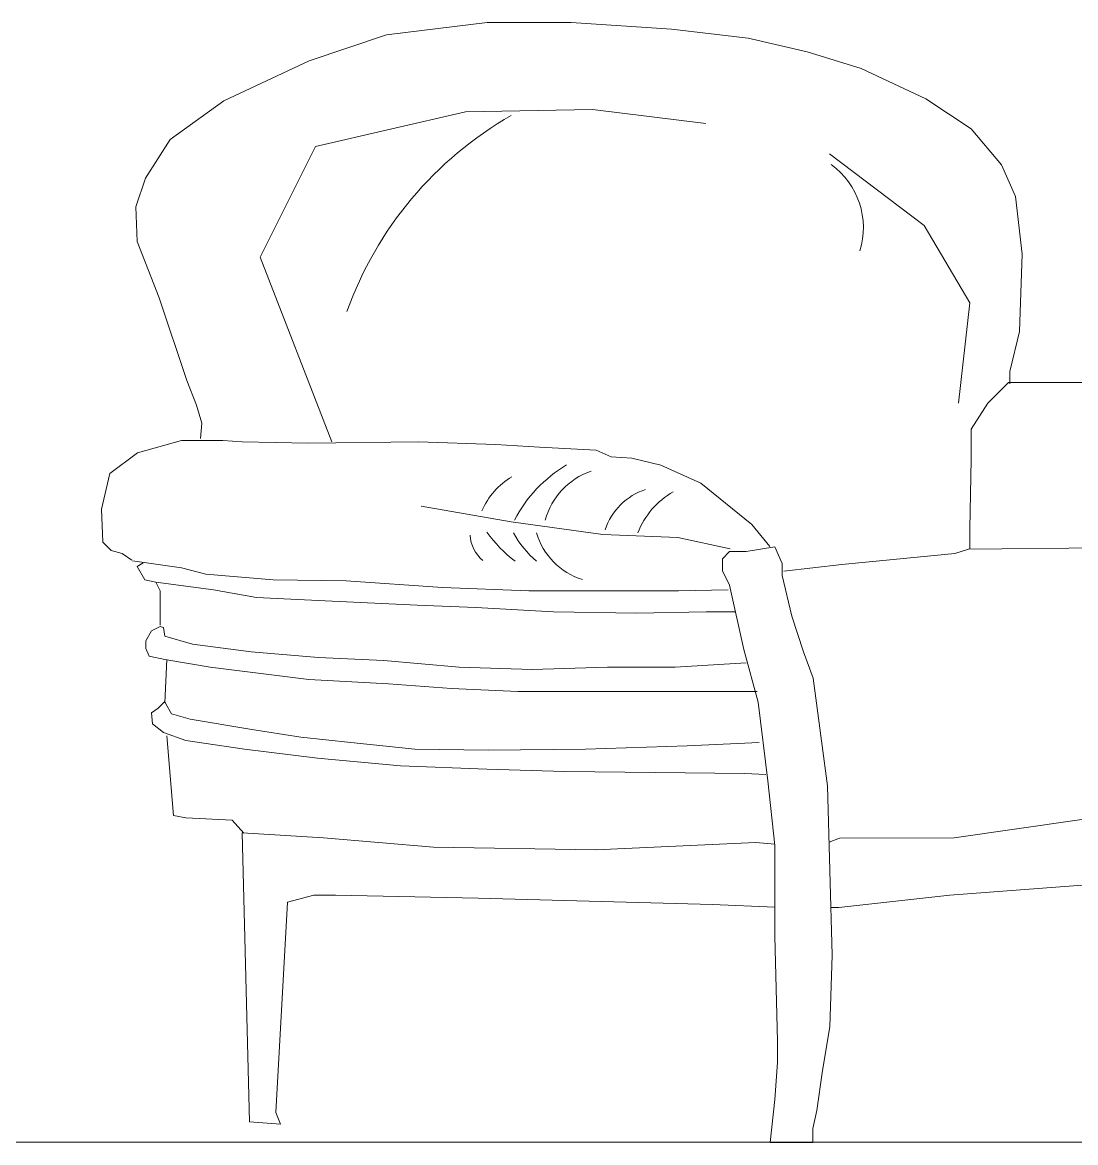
# Model space of a CAD drawing. Header units: metres. Extents: x -2 to 3328848, y -2 to 2725060.
# Drawn here: x 1663916.99 to 1663925.43, y 1363050.74 to 1363059.71 of the extents above; entities that cross this region are included whole.
import ezdxf

# ---------------------------------------------------------------- set-up
doc = ezdxf.new("R2010")
doc.units = ezdxf.units.M
doc.layers.get('0').update_dxf_attribs({"color": 253, "lineweight": 0})
doc.layers.add('CAY', color=253, linetype='Continuous', lineweight=0)
doc.layers.add('muebles', color=253, linetype='Continuous', lineweight=0)

# ---------------------------------------------------------------- blocks, each defined once
blk = doc.blocks.new('A$C307418F7')
at = {"layer": 'muebles', "elevation": -685.71}
for points in [[(734.89, 643.73), (734.89, 653.72), (742.67, 685.89), (744.89, 748.02), (739.33, 794.61), (728.23, 820.13), (703.8, 848.97), (667.16, 873.38), (614.98, 897.79), (571.68, 911.1), (523.93, 922.2), (462.35, 929.29), (381.3, 934.83), (313.57, 934.83), (232.52, 924.85), (170.34, 903.77), (101.5, 871.6), (58.2, 840.53), (38.21, 809.47), (30.44, 786.17), (31.55, 758.44), (49.31, 712.95), (71.52, 646.39), (79.29, 626.42), (83.73, 611.99), (82.62, 599.79)], [(188.42, 596.96), (130.75, 745.65), (175.4, 834.87), (296.31, 862.75), (398.62, 864.61), (489.77, 853.46)], [(693.45, 628.17), (702.69, 708.94), (665.73, 771.25), (589.51, 828.94)], [(733.78, 644.84), (717.13, 628.2), (703.8, 607.12), (703.8, 582.72), (702.69, 527.24), (702.69, 510.6)], [(1067.36, 568.86), (1069.58, 581.06), (1070.69, 595.48), (1052.92, 616.56), (1016.28, 632.09), (974.72, 639.3), (904.77, 641.51), (820.39, 644.84), (746, 644.84), (733.78, 644.84)], [(27.32, 501.61), (19.54, 507.16), (10.66, 509.38), (4, 516.04), (2.89, 542.66), (9.55, 571.51), (31.76, 588.15), (67.29, 598.13), (100.6, 598.13), (116.14, 597.02), (169.44, 595.91), (258.26, 597.02), (320.44, 594.8), (355.97, 592.58), (401.49, 590.37), (413.71, 584.82), (430.36, 583.71), (453.68, 578.16), (485.88, 563.74), (526.96, 530.46), (541.4, 512.71)], [(509.51, 510.91), (467.46, 519.82), (406.93, 522.37), (333.03, 532.55), (260.4, 545.29)], [(552.89, 492.72), (599.52, 498.27), (690.57, 507.15), (701.67, 510.47), (809.37, 511.58), (911.52, 503.82), (995.91, 498.27), (1030.33, 480.52), (1054.76, 458.33), (1061.42, 443.91), (1064.75, 416.17), (1063.64, 387.33), (1054.76, 369.58), (1040.32, 348.5), (1028.11, 339.62), (1020.34, 335.19), (1008.12, 327.42)], [(507.99, 477.77), (467.84, 476.87), (414.3, 476.87), (347.38, 476.87), (277.78, 479.55), (200.15, 484.9), (141.26, 485.79), (86.83, 490.25), (67.2, 495.6), (27.78, 501.14)], [(36.46, 499.63), (31.51, 496.49), (37.76, 485.79), (46.68, 484.01), (93.08, 477.77), (127.88, 471.52), (183.2, 468.85), (257.26, 465.28), (304.55, 463.5), (367.01, 459.93), (433.93, 459.04), (490.14, 459.93), (513.34, 459.93)], [(50.25, 449.24), (50.25, 476.87), (46.68, 484.01)], [(522.27, 418.92), (465.16, 415.36), (410.73, 415.36), (350.06, 413.57), (291.16, 415.36), (230.49, 420.71), (177.85, 423.38), (123.42, 427.84), (76.13, 434.08), (53.82, 440.32), (52.93, 447.45), (50.25, 448.34), (43.11, 444.78), (38.65, 436.75), (38.65, 430.51), (41.33, 424.27), (53.82, 421.6), (90.4, 415.36), (169.82, 405.55), (234.06, 401.98), (284.92, 398.42), (338.46, 395.74), (396.45, 395.74), (452.67, 395.74), (510.67, 395.74), (531.19, 395.74)], [(53.82, 386.83), (55.6, 421.6)], [(532.97, 354.73), (474.97, 352.06), (392.88, 349.38), (314.36, 348.49), (255.47, 349.38), (203.72, 354.73), (163.57, 359.19), (122.52, 365.43), (74.34, 373.45), (59.17, 377.91), (54.71, 385.94), (53.82, 387.72), (48.47, 382.37), (43.11, 378.8), (44, 369.89), (52.93, 362.76), (70.77, 356.52), (118.06, 349.38), (176.95, 342.25), (243.87, 336.01), (313.47, 333.34), (375.93, 331.55), (449.1, 330.66), (521.37, 329.77), (538.33, 328.88)], [(117.56, 281.85), (108.25, 292.32), (70.77, 294.11), (60.96, 295.89), (55.6, 360.08)], [(590.73, 221.9), (597.06, 221.9), (686.47, 231.83), (818.1, 241.76), (934.51, 267.1), (1025, 268.46), (1061.58, 272.31), (1059.66, 341.56), (1026.93, 330.02), (892.16, 306.94), (690, 278.08), (597.59, 277.61), (589.25, 274.48)], [(545.49, 273.01), (530.21, 274.23), (401.21, 268.46), (270.3, 270.39), (181.73, 278.08), (116.27, 281.93), (122.05, 49.16), (147.08, 47.24), (143.23, 56.86), (152.85, 226.14), (174.03, 231.91), (191.36, 231.91), (306.47, 229.35), (495.23, 224.39), (545.61, 222.1)]]:
    blk.add_lwpolyline(points, dxfattribs=at)
blk.add_lwpolyline([(541.76, 32.51), (576.21, 32.51), (576.21, 43.87), (579.45, 58.47), (584.04, 90.6), (589.89, 125.72), (591.82, 183.43), (587.97, 320.01), (576.42, 406.58), (568.71, 427.74), (559.09, 456.6), (551.39, 489.3), (551.39, 498.92), (545.61, 512.38), (522.51, 508.54), (509.03, 508.54), (503.26, 502.77), (503.26, 493.15), (509.03, 481.6), (520.58, 429.67), (532.13, 387.34), (539.84, 323.86), (545.61, 271.92), (545.61, 198.82), (547.54, 114.18), (547.54, 97.04), (545.61, 67.24)], close=True, dxfattribs=at)
at = {"layer": 'muebles'}
for centre, radius, start, end in [((481.61, 600.76, -685.71), 298.67, 119.83232, 160.17948), ((553.78, 769.33, -685.71), 63.11, 342.88913, 54.00902), ((435.57, 481.59, -685.71), 112.81, 120.9046, 152.41778), ((364.11, 517.52, -685.71), 59.67, 120.67696, 156.3409), ((415.97, 518.85, -685.71), 57.53, 108.85885, 164.91247), ((457.02, 510.46, -685.71), 50.68, 108.03067, 161.92227), ((496.93, 498.94, -685.71), 66.7, 119.94143, 158.26717), ((407.94, 593.51, -685.71), 117.28, 216.18156, 232.29582), ((408.01, 563.64, -685.71), 83.3, 208.69939, 229.05336), ((406.81, 539.22, -685.71), 55.62, 196.262, 252.80566), ((329.63, 523.87, -685.71), 29.81, 184.12061, 229.04715)]:
    blk.add_arc(centre, radius, start, end, dxfattribs=at)
blk = doc.blocks.new('SOFAS RECEPCION')
at = {"xscale": 0.003283773561833294, "yscale": 0.003283773561833294, "zscale": 0.003283773561833294}
blk.add_blockref('A$C307418F7', (22.9208, 18.6749), dxfattribs=at)
blk = doc.blocks.new('Cay42_md')
at = {"xscale": 754.5911430642498, "yscale": 754.5911430642498, "zscale": 754.5911430642498}
blk.add_blockref('SOFAS RECEPCION', (-20647.4, -14149.6, 1699.1), dxfattribs=at)

msp = doc.modelspace()

# ---------------------------------------------------------------- linework, layer by layer
msp.add_line((1663950.8588, 1363050.7489), (1663769.3663, 1363050.7489))

# ---------------------------------------------------------------- block references
at = {"layer": 'CAY', "xscale": 0.004011825644057581, "yscale": 0.004011825644057581, "zscale": 0.004011825644057581}
msp.add_blockref('Cay42_md', (1663931.044, 1363050.6532), dxfattribs=at)

doc.saveas('drawing.dxf')
